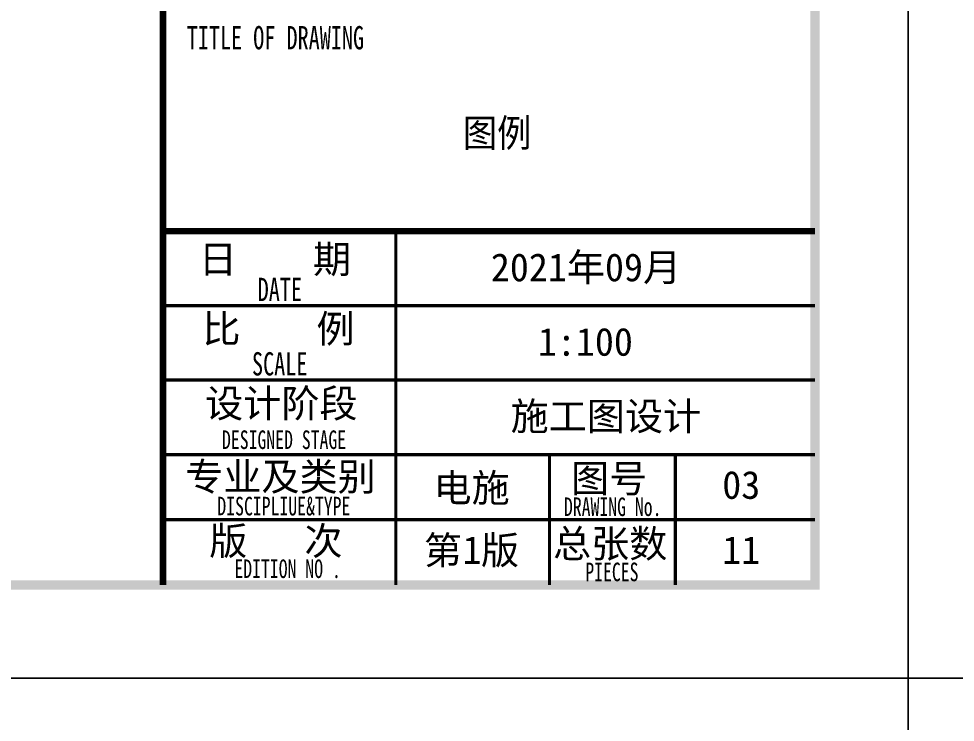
# Model space of a CAD drawing. Extents: x 3753737 to 4713801, y -857380 to 24339.
# Drawn here: x 4101161 to 4111218, y -689729 to -682172 of the extents above; entities that cross this region are included whole.
import ezdxf

# ---------------------------------------------------------------- set-up
doc = ezdxf.new("R2010")
doc.units = 0
doc.header["$LTSCALE"] = 1000
doc.header["$MEASUREMENT"] = 0
doc.layers.add('!!电气', color=1, linetype='CONTINUOUS')
doc.layers.add('图签文字', color=4, linetype='CONTINUOUS')
doc.layers.add('S－GG公共标注', color=7, linetype='CONTINUOUS', lineweight=25)
doc.layers.add('图框', color=147, linetype='CONTINUOUS', lineweight=20)
doc.styles.add('图框宋体', font='', dxfattribs={"width": 0.9})
doc.styles.add('建筑图签-1', font='simhei.ttf', dxfattribs={"width": 0.7})
doc.styles.get('图框宋体').set_extended_font_data('SimSun')

# ---------------------------------------------------------------- blocks, each defined once
blk = doc.blocks.new('A$C190A5FEA')
at = {"layer": '图框'}
for points, const_width in [([(-7000, -57400), (-7000, 0)], 70), ([(-7000, -53600), (0, -53600)], 70), ([(-4500, -56000), (-4500, -53600)], 35), ([(-7000, -54400), (0, -54400)], 35), ([(-7000, -55200), (0, -55200)], 35), ([(-7000, -56000), (0, -56000)], 35), ([(-7000, -56000), (-500, -56000)], 35), ([(-4500, -57400), (-4500, -56000)], 35), ([(-2850, -57400), (-2850, -56000)], 35), ([(-2850, -57400), (-2850, -56000)], 35), ([(-2850, -57400), (-2850, -56000)], 35), ([(-1500, -57400), (-1500, -56000)], 35), ([(-7000, -56700), (-2850, -56700)], 35), ([(-2850, -56700), (0, -56700)], 35)]:
    blk.add_lwpolyline(points, dxfattribs=dict(at, const_width=const_width))
at = {"layer": '图签文字', "style": '建筑图签-1', "width": 0.7}
for s, height, p in [('TITLE OF DRAWING', 250, (-6746, -51647)), ('DATE', 250, (-5984, -54351)), ('SCALE', 250, (-6045, -55150)), ('DESIGNED STAGE', 200, (-6367, -55940)), ('DISCIPLIUE&TYPE', 200, (-6417, -56653)), ('DRAWING No.', 200, (-2695, -56660)), ('EDITION NO .', 200, (-6234, -57326)), ('PIECES', 200, (-2466, -57360))]:
    blk.add_text(s, height=height, dxfattribs=at).set_placement(p)
at = {"layer": '图签文字', "color": 7, "style": '建筑图签-1'}
for s, p in [('日    期', (-6616, -54051)), ('比    例', (-6578, -54798)), ('设计阶段', (-6548, -55600)), ('专业及类别', (-6762, -56387)), ('图号', (-2619, -56406)), ('版   次 ', (-6504, -57077)), ('总张数', (-2812, -57106)), ('第 版', (-4199, -57177))]:
    blk.add_text(s, height=300, dxfattribs=at).set_placement(p)
at = {"layer": '图签文字', "color": 6, "style": '建筑图签-1'}
for s, p in [('2021年09月', (-3480, -54138)), ('1:100', (-2975, -54938)), ('施工图设计', (-3268, -55738)), ('电施', (-4096, -56507)), ('1', (-3783, -57175)), ('11', (-995, -57175))]:
    blk.add_text(s, height=300, dxfattribs=at).set_placement(p)

msp = doc.modelspace()

# ---------------------------------------------------------------- linework, layer by layer
at = {"layer": '图框'}
for points in [[(4026611, -629853.6), (4110711, -629853.6), (4110711, -689253.6), (4026611, -689253.6)], [(4110711, -629853.6), (4194811, -629853.6), (4194811, -689253.6), (4110711, -689253.6)], [(4026611, -689253.6), (4110711, -689253.6), (4110711, -748653.6), (4026611, -748653.6)], [(4110711, -689253.6), (4194811, -689253.6), (4194811, -748653.6), (4110711, -748653.6)]]:
    msp.add_lwpolyline(points, close=True, dxfattribs=at)
at = {"layer": '图框', "const_width": 100}
msp.add_lwpolyline([(4109711, -688253.6), (4109711, -630853.6), (4029111, -630853.6), (4029111, -688253.6)], close=True, dxfattribs=at)

# ---------------------------------------------------------------- block references
at = {"layer": '!!电气', "color": 2}
msp.add_blockref('A$C190A5FEA', (4109711, -630853.6), dxfattribs=at)

# ---------------------------------------------------------------- texts
at = {"layer": 'S－GG公共标注', "color": 2, "style": '图框宋体', "width": 0.9}
msp.add_text('图例', height=300, dxfattribs=at).set_placement((4105930.2, -683549))
at = {"layer": '图签文字', "color": 6, "style": '建筑图签-1'}
msp.add_text('03', height=300, dxfattribs=at).set_placement((4108716, -687328.8))

doc.saveas('drawing.dxf')
